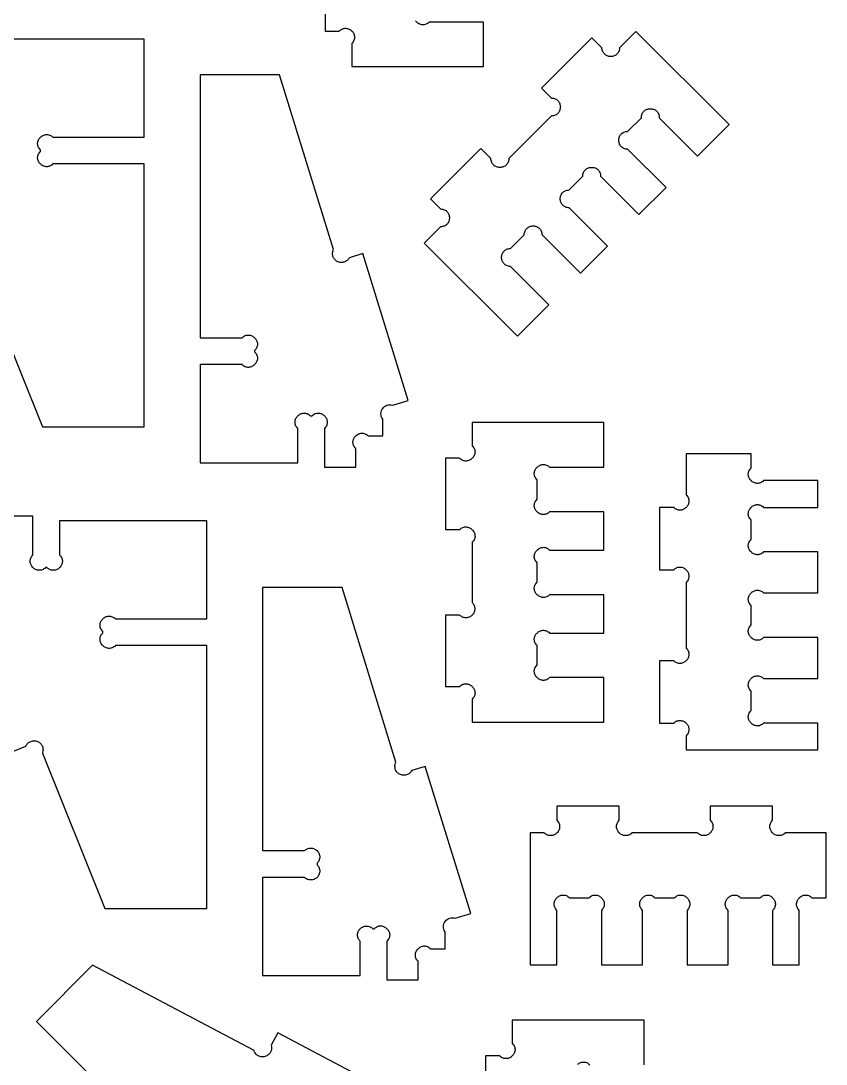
# Model space of a CAD drawing. Extents: x 105 to 1294, y 104 to 1295.
# Drawn here: x 1185.5 to 1275.8, y 845.3 to 962.3 of the extents above; entities that cross this region are included whole.
import ezdxf

# ---------------------------------------------------------------- set-up
doc = ezdxf.new("R2010")
doc.units = 0
doc.layers.add('LAYER_1', color=62, linetype='CONTINUOUS')

msp = doc.modelspace()

# ---------------------------------------------------------------- linework, layer by layer
at = {"layer": 'LAYER_1'}
for points in [[(1219.63, 969.14), (1219.63, 961.13), (1221.21, 961.13), (1221.3, 961.21), (1221.39, 961.28), (1221.49, 961.34), (1221.58, 961.38), (1221.68, 961.41), (1221.77, 961.43), (1221.87, 961.44), (1221.96, 961.44), (1222.06, 961.43), (1222.15, 961.41), (1222.23, 961.38), (1222.32, 961.35), (1222.4, 961.3), (1222.48, 961.25), (1222.56, 961.19), (1222.62, 961.13), (1222.69, 961.06), (1222.74, 960.99), (1222.8, 960.91), (1222.84, 960.83), (1222.88, 960.74), (1222.9, 960.65), (1222.92, 960.56), (1222.93, 960.47), (1222.93, 960.37), (1222.92, 960.28), (1222.9, 960.18), (1222.87, 960.09), (1222.83, 959.99), (1222.77, 959.9), (1222.71, 959.81), (1222.62, 959.72), (1222.62, 957.14), (1237.4, 957.14), (1237.4, 962.13), (1231.31, 962.13), (1231.22, 962.05), (1231.13, 961.98), (1231.04, 961.92), (1230.94, 961.88), (1230.85, 961.85), (1230.75, 961.83), (1230.66, 961.82), (1230.56, 961.82), (1230.47, 961.83), (1230.38, 961.85), (1230.29, 961.88), (1230.2, 961.91), (1230.12, 961.96), (1230.04, 962.01), (1229.97, 962.07), (1229.9, 962.13), (1229.84, 962.2), (1229.78, 962.27)], [(1180.92, 934.16), (1187.92, 916.73), (1199.35, 916.73), (1199.35, 946.22), (1189.11, 946.22), (1189.02, 946.14), (1188.93, 946.07), (1188.84, 946.01), (1188.74, 945.97), (1188.65, 945.94), (1188.55, 945.92), (1188.45, 945.91), (1188.36, 945.91), (1188.27, 945.92), (1188.18, 945.94), (1188.09, 945.97), (1188, 946), (1187.92, 946.05), (1187.84, 946.1), (1187.77, 946.15), (1187.7, 946.22), (1187.63, 946.29), (1187.58, 946.36), (1187.53, 946.44), (1187.48, 946.52), (1187.45, 946.61), (1187.42, 946.7), (1187.4, 946.79), (1187.39, 946.88), (1187.39, 946.97), (1187.4, 947.07), (1187.42, 947.16), (1187.45, 947.26), (1187.49, 947.35), (1187.55, 947.45), (1187.62, 947.54), (1187.7, 947.63), (1187.7, 947.8), (1187.62, 947.89), (1187.55, 947.98), (1187.49, 948.08), (1187.45, 948.17), (1187.42, 948.27), (1187.4, 948.36), (1187.39, 948.46), (1187.39, 948.55), (1187.4, 948.64), (1187.42, 948.73), (1187.45, 948.82), (1187.48, 948.91), (1187.53, 948.99), (1187.58, 949.07), (1187.63, 949.14), (1187.7, 949.21), (1187.77, 949.28), (1187.84, 949.33), (1187.92, 949.38), (1188, 949.43), (1188.09, 949.46), (1188.18, 949.49), (1188.27, 949.51), (1188.36, 949.52), (1188.45, 949.52), (1188.55, 949.51), (1188.65, 949.49), (1188.74, 949.46), (1188.84, 949.42), (1188.93, 949.36), (1189.02, 949.29), (1189.11, 949.21), (1199.35, 949.21), (1199.35, 960.21), (1182.86, 960.21)], [(1184.6, 880.36), (1186.07, 880.95), (1186.12, 881.04), (1186.17, 881.12), (1186.23, 881.2), (1186.3, 881.27), (1186.37, 881.34), (1186.45, 881.39), (1186.54, 881.44), (1186.63, 881.48), (1186.72, 881.51), (1186.81, 881.54), (1186.91, 881.55), (1187, 881.55), (1187.1, 881.55), (1187.2, 881.53), (1187.29, 881.51), (1187.39, 881.47), (1187.48, 881.43), (1187.57, 881.38), (1187.65, 881.32), (1187.72, 881.25), (1187.78, 881.18), (1187.84, 881.1), (1187.89, 881.01), (1187.93, 880.93), (1187.96, 880.84), (1187.98, 880.74), (1187.99, 880.65), (1188, 880.55), (1187.99, 880.45), (1187.98, 880.35), (1187.95, 880.26), (1187.92, 880.16), (1194.92, 862.73), (1206.35, 862.73), (1206.35, 892.22), (1196.12, 892.22), (1196.03, 892.13), (1195.93, 892.07), (1195.84, 892.01), (1195.74, 891.97), (1195.65, 891.94), (1195.55, 891.92), (1195.46, 891.91), (1195.36, 891.91), (1195.27, 891.92), (1195.18, 891.94), (1195.09, 891.96), (1195, 892), (1194.92, 892.04), (1194.84, 892.09), (1194.77, 892.15), (1194.7, 892.22), (1194.63, 892.28), (1194.58, 892.36), (1194.53, 892.44), (1194.48, 892.52), (1194.44, 892.61), (1194.42, 892.69), (1194.4, 892.79), (1194.39, 892.88), (1194.39, 892.97), (1194.4, 893.07), (1194.42, 893.16), (1194.45, 893.26), (1194.49, 893.35), (1194.55, 893.45), (1194.61, 893.54), (1194.7, 893.63), (1194.7, 893.8), (1194.61, 893.89), (1194.55, 893.98), (1194.49, 894.08), (1194.45, 894.17), (1194.42, 894.27), (1194.4, 894.36), (1194.39, 894.46), (1194.39, 894.55), (1194.4, 894.65), (1194.42, 894.74), (1194.44, 894.83), (1194.48, 894.91), (1194.53, 894.99), (1194.58, 895.07), (1194.63, 895.15), (1194.7, 895.22), (1194.77, 895.28), (1194.84, 895.34), (1194.92, 895.39), (1195, 895.43), (1195.09, 895.47), (1195.18, 895.5), (1195.27, 895.51), (1195.36, 895.52), (1195.46, 895.53), (1195.55, 895.52), (1195.65, 895.5), (1195.74, 895.46), (1195.84, 895.42), (1195.93, 895.37), (1196.03, 895.3), (1196.12, 895.22), (1206.35, 895.22), (1206.35, 906.22), (1189.86, 906.22), (1189.86, 902.38), (1189.94, 902.29), (1190.01, 902.2), (1190.06, 902.1), (1190.11, 902.01), (1190.14, 901.91), (1190.16, 901.82), (1190.17, 901.72), (1190.17, 901.63), (1190.16, 901.54), (1190.14, 901.44), (1190.11, 901.36), (1190.08, 901.27), (1190.03, 901.19), (1189.98, 901.11), (1189.92, 901.03), (1189.86, 900.97), (1189.79, 900.9), (1189.72, 900.84), (1189.64, 900.79), (1189.56, 900.75), (1189.47, 900.71), (1189.38, 900.69), (1189.29, 900.67), (1189.2, 900.66), (1189.1, 900.66), (1189.01, 900.67), (1188.91, 900.69), (1188.81, 900.72), (1188.72, 900.76), (1188.63, 900.82), (1188.53, 900.88), (1188.44, 900.97), (1188.27, 900.97), (1188.18, 900.88), (1188.09, 900.82), (1188, 900.76), (1187.9, 900.72), (1187.81, 900.69), (1187.71, 900.67), (1187.62, 900.66), (1187.52, 900.66), (1187.43, 900.67), (1187.34, 900.69), (1187.25, 900.71), (1187.17, 900.75), (1187.08, 900.79), (1187, 900.84), (1186.93, 900.9), (1186.86, 900.97), (1186.8, 901.03), (1186.74, 901.11), (1186.69, 901.19), (1186.65, 901.27), (1186.61, 901.36), (1186.58, 901.44), (1186.56, 901.54), (1186.55, 901.63), (1186.55, 901.72), (1186.56, 901.82), (1186.58, 901.91), (1186.61, 902.01), (1186.66, 902.1), (1186.71, 902.2), (1186.78, 902.29), (1186.86, 902.38), (1186.86, 906.72), (1183.36, 906.72)], [(1229.57, 840.74), (1214.31, 848.8), (1213.57, 847.4), (1213.6, 847.3), (1213.61, 847.2), (1213.62, 847.1), (1213.61, 847), (1213.6, 846.91), (1213.57, 846.81), (1213.54, 846.72), (1213.5, 846.64), (1213.45, 846.55), (1213.39, 846.48), (1213.33, 846.4), (1213.26, 846.34), (1213.18, 846.28), (1213.09, 846.23), (1213, 846.18), (1212.91, 846.15), (1212.81, 846.12), (1212.71, 846.11), (1212.61, 846.1), (1212.51, 846.11), (1212.42, 846.12), (1212.32, 846.15), (1212.23, 846.18), (1212.14, 846.22), (1212.06, 846.27), (1211.98, 846.32), (1211.91, 846.39), (1211.85, 846.46), (1211.79, 846.54), (1211.73, 846.62), (1211.69, 846.71), (1211.66, 846.81), (1193.54, 856.37), (1187.25, 850.08), (1208.1, 829.23)], [(1255.4, 845.22), (1255.4, 850.22), (1240.62, 850.22), (1240.62, 847.63), (1240.7, 847.54), (1240.77, 847.45), (1240.83, 847.35), (1240.87, 847.26), (1240.9, 847.16), (1240.92, 847.07), (1240.93, 846.97), (1240.93, 846.88), (1240.92, 846.79), (1240.9, 846.69), (1240.87, 846.61), (1240.84, 846.52), (1240.79, 846.44), (1240.74, 846.36), (1240.69, 846.28), (1240.62, 846.22), (1240.55, 846.15), (1240.48, 846.09), (1240.4, 846.04), (1240.32, 846), (1240.23, 845.96), (1240.15, 845.94), (1240.05, 845.92), (1239.96, 845.91), (1239.87, 845.91), (1239.77, 845.91), (1239.68, 845.94), (1239.58, 845.97), (1239.49, 846.01), (1239.39, 846.07), (1239.3, 846.13), (1239.21, 846.22), (1237.63, 846.22), (1237.63, 838.22)], [(1247.97, 845.28), (1248.04, 845.34), (1248.12, 845.39), (1248.2, 845.43), (1248.29, 845.47), (1248.38, 845.5), (1248.47, 845.52), (1248.56, 845.53), (1248.65, 845.53), (1248.75, 845.52), (1248.85, 845.5), (1248.94, 845.47), (1249.04, 845.42), (1249.13, 845.37), (1249.22, 845.3), (1249.31, 845.22)]]:
    msp.add_lwpolyline(points, dxfattribs=at)
for points in [[(1240.43, 934.74), (1240.31, 934.74), (1240.19, 934.76), (1240.09, 934.79), (1239.99, 934.82), (1239.9, 934.87), (1239.82, 934.92), (1239.74, 934.98), (1239.68, 935.05), (1239.62, 935.12), (1239.57, 935.2), (1239.52, 935.29), (1239.49, 935.37), (1239.46, 935.46), (1239.44, 935.55), (1239.43, 935.65), (1239.42, 935.74), (1239.43, 935.83), (1239.44, 935.93), (1239.46, 936.02), (1239.49, 936.11), (1239.52, 936.19), (1239.57, 936.28), (1239.62, 936.36), (1239.68, 936.43), (1239.74, 936.5), (1239.82, 936.56), (1239.9, 936.61), (1239.99, 936.66), (1240.09, 936.69), (1240.19, 936.72), (1240.31, 936.74), (1240.43, 936.74), (1241.96, 938.28), (1241.97, 938.4), (1241.99, 938.51), (1242.01, 938.62), (1242.05, 938.71), (1242.09, 938.8), (1242.15, 938.89), (1242.21, 938.96), (1242.28, 939.03), (1242.35, 939.08), (1242.43, 939.14), (1242.51, 939.18), (1242.59, 939.21), (1242.68, 939.24), (1242.78, 939.26), (1242.87, 939.27), (1242.96, 939.28), (1243.06, 939.27), (1243.15, 939.26), (1243.24, 939.24), (1243.33, 939.21), (1243.41, 939.18), (1243.5, 939.14), (1243.58, 939.08), (1243.65, 939.03), (1243.72, 938.96), (1243.78, 938.89), (1243.83, 938.8), (1243.87, 938.71), (1243.91, 938.62), (1243.94, 938.51), (1243.95, 938.4), (1243.96, 938.28), (1248.26, 933.97), (1251.3, 937.01), (1247, 941.31), (1246.88, 941.32), (1246.76, 941.34), (1246.66, 941.36), (1246.56, 941.4), (1246.47, 941.44), (1246.39, 941.5), (1246.31, 941.56), (1246.25, 941.63), (1246.19, 941.7), (1246.14, 941.78), (1246.1, 941.86), (1246.06, 941.95), (1246.03, 942.03), (1246.01, 942.13), (1246, 942.22), (1246, 942.31), (1246, 942.41), (1246.01, 942.5), (1246.03, 942.59), (1246.06, 942.68), (1246.1, 942.76), (1246.14, 942.85), (1246.19, 942.93), (1246.25, 943), (1246.31, 943.07), (1246.39, 943.13), (1246.47, 943.18), (1246.56, 943.22), (1246.66, 943.26), (1246.76, 943.29), (1246.88, 943.3), (1247, 943.31), (1248.53, 944.85), (1248.54, 944.97), (1248.55, 945.08), (1248.58, 945.18), (1248.62, 945.28), (1248.66, 945.37), (1248.72, 945.45), (1248.78, 945.53), (1248.84, 945.59), (1248.92, 945.65), (1248.99, 945.7), (1249.08, 945.75), (1249.16, 945.78), (1249.25, 945.81), (1249.34, 945.83), (1249.44, 945.84), (1249.53, 945.84), (1249.62, 945.84), (1249.72, 945.83), (1249.81, 945.81), (1249.9, 945.78), (1249.98, 945.75), (1250.06, 945.7), (1250.14, 945.65), (1250.22, 945.59), (1250.28, 945.53), (1250.34, 945.45), (1250.4, 945.37), (1250.44, 945.28), (1250.48, 945.18), (1250.51, 945.08), (1250.52, 944.97), (1250.53, 944.85), (1254.83, 940.54), (1257.87, 943.58), (1253.56, 947.88), (1253.44, 947.89), (1253.33, 947.9), (1253.23, 947.93), (1253.13, 947.97), (1253.04, 948.01), (1252.96, 948.07), (1252.88, 948.13), (1252.82, 948.19), (1252.76, 948.27), (1252.71, 948.34), (1252.66, 948.43), (1252.63, 948.51), (1252.6, 948.6), (1252.58, 948.69), (1252.57, 948.79), (1252.57, 948.88), (1252.57, 948.97), (1252.58, 949.07), (1252.6, 949.16), (1252.63, 949.25), (1252.66, 949.33), (1252.71, 949.42), (1252.76, 949.49), (1252.82, 949.57), (1252.88, 949.63), (1252.96, 949.69), (1253.04, 949.75), (1253.13, 949.79), (1253.23, 949.83), (1253.33, 949.86), (1253.44, 949.87), (1253.56, 949.88), (1255.1, 951.41), (1255.1, 951.53), (1255.12, 951.65), (1255.15, 951.75), (1255.19, 951.85), (1255.23, 951.94), (1255.28, 952.03), (1255.34, 952.1), (1255.41, 952.17), (1255.49, 952.23), (1255.56, 952.28), (1255.65, 952.32), (1255.73, 952.35), (1255.82, 952.38), (1255.91, 952.4), (1256.01, 952.41), (1256.1, 952.42), (1256.2, 952.41), (1256.29, 952.4), (1256.38, 952.38), (1256.47, 952.35), (1256.56, 952.32), (1256.64, 952.28), (1256.72, 952.23), (1256.79, 952.17), (1256.86, 952.1), (1256.92, 952.03), (1256.97, 951.94), (1257.02, 951.85), (1257.05, 951.75), (1257.08, 951.65), (1257.1, 951.53), (1257.1, 951.41), (1261.41, 947.11), (1264.94, 950.65), (1254.49, 961.09), (1252.66, 959.26), (1252.66, 959.16), (1252.64, 959.06), (1252.62, 958.97), (1252.59, 958.87), (1252.54, 958.79), (1252.49, 958.71), (1252.44, 958.63), (1252.37, 958.56), (1252.3, 958.49), (1252.22, 958.44), (1252.14, 958.39), (1252.05, 958.34), (1251.96, 958.31), (1251.87, 958.29), (1251.77, 958.27), (1251.66, 958.27), (1251.56, 958.27), (1251.46, 958.29), (1251.37, 958.31), (1251.28, 958.34), (1251.19, 958.39), (1251.11, 958.44), (1251.03, 958.49), (1250.96, 958.56), (1250.89, 958.63), (1250.84, 958.71), (1250.79, 958.79), (1250.74, 958.87), (1250.71, 958.97), (1250.69, 959.06), (1250.67, 959.16), (1250.67, 959.26), (1249.55, 960.38), (1243.89, 954.73), (1245.01, 953.61), (1245.13, 953.61), (1245.24, 953.59), (1245.35, 953.56), (1245.44, 953.53), (1245.53, 953.48), (1245.62, 953.43), (1245.69, 953.37), (1245.76, 953.3), (1245.82, 953.23), (1245.87, 953.15), (1245.91, 953.07), (1245.94, 952.98), (1245.97, 952.89), (1245.99, 952.8), (1246, 952.7), (1246.01, 952.61), (1246, 952.52), (1245.99, 952.42), (1245.97, 952.33), (1245.94, 952.24), (1245.91, 952.16), (1245.87, 952.07), (1245.82, 951.99), (1245.76, 951.92), (1245.69, 951.85), (1245.62, 951.79), (1245.53, 951.74), (1245.44, 951.69), (1245.35, 951.66), (1245.24, 951.63), (1245.13, 951.61), (1245.01, 951.61), (1240.23, 946.83), (1240.23, 946.71), (1240.21, 946.6), (1240.18, 946.49), (1240.15, 946.4), (1240.1, 946.31), (1240.05, 946.23), (1239.99, 946.15), (1239.92, 946.09), (1239.85, 946.03), (1239.77, 945.98), (1239.69, 945.93), (1239.6, 945.9), (1239.51, 945.87), (1239.42, 945.85), (1239.32, 945.84), (1239.23, 945.84), (1239.14, 945.84), (1239.04, 945.85), (1238.95, 945.87), (1238.86, 945.9), (1238.78, 945.93), (1238.69, 945.98), (1238.62, 946.03), (1238.54, 946.09), (1238.47, 946.15), (1238.41, 946.23), (1238.36, 946.31), (1238.31, 946.4), (1238.28, 946.49), (1238.25, 946.6), (1238.23, 946.71), (1238.23, 946.83), (1237.11, 947.95), (1231.46, 942.3), (1232.58, 941.18), (1232.7, 941.17), (1232.81, 941.15), (1232.92, 941.13), (1233.01, 941.09), (1233.1, 941.04), (1233.19, 940.99), (1233.26, 940.93), (1233.33, 940.86), (1233.39, 940.79), (1233.44, 940.71), (1233.48, 940.63), (1233.51, 940.54), (1233.54, 940.45), (1233.56, 940.36), (1233.57, 940.27), (1233.58, 940.18), (1233.57, 940.08), (1233.56, 939.99), (1233.54, 939.9), (1233.51, 939.81), (1233.48, 939.72), (1233.44, 939.64), (1233.39, 939.56), (1233.33, 939.49), (1233.26, 939.42), (1233.19, 939.36), (1233.1, 939.31), (1233.01, 939.26), (1232.92, 939.23), (1232.81, 939.2), (1232.7, 939.18), (1232.58, 939.18), (1230.75, 937.35), (1241.19, 926.9), (1244.73, 930.43)], [(1216.57, 916.57), (1216.49, 916.66), (1216.42, 916.75), (1216.36, 916.84), (1216.32, 916.94), (1216.29, 917.03), (1216.27, 917.13), (1216.26, 917.22), (1216.26, 917.32), (1216.27, 917.41), (1216.29, 917.5), (1216.32, 917.59), (1216.35, 917.68), (1216.4, 917.76), (1216.45, 917.84), (1216.5, 917.91), (1216.57, 917.98), (1216.64, 918.04), (1216.71, 918.1), (1216.79, 918.15), (1216.87, 918.2), (1216.96, 918.23), (1217.05, 918.26), (1217.14, 918.28), (1217.23, 918.29), (1217.32, 918.29), (1217.42, 918.28), (1217.52, 918.26), (1217.61, 918.23), (1217.71, 918.19), (1217.8, 918.13), (1217.89, 918.06), (1217.98, 917.98), (1218.15, 917.98), (1218.24, 918.06), (1218.33, 918.13), (1218.43, 918.19), (1218.52, 918.23), (1218.62, 918.26), (1218.71, 918.28), (1218.81, 918.29), (1218.9, 918.29), (1218.99, 918.28), (1219.09, 918.26), (1219.17, 918.23), (1219.26, 918.2), (1219.34, 918.15), (1219.42, 918.1), (1219.49, 918.04), (1219.56, 917.98), (1219.63, 917.91), (1219.68, 917.84), (1219.74, 917.76), (1219.78, 917.68), (1219.81, 917.59), (1219.84, 917.5), (1219.86, 917.41), (1219.87, 917.32), (1219.87, 917.22), (1219.86, 917.13), (1219.84, 917.03), (1219.81, 916.94), (1219.77, 916.84), (1219.71, 916.75), (1219.64, 916.66), (1219.56, 916.57), (1219.56, 912.23), (1223.06, 912.23), (1223.06, 914.32), (1222.98, 914.41), (1222.91, 914.5), (1222.86, 914.59), (1222.81, 914.69), (1222.78, 914.78), (1222.76, 914.88), (1222.75, 914.97), (1222.75, 915.07), (1222.76, 915.16), (1222.78, 915.25), (1222.81, 915.34), (1222.85, 915.43), (1222.89, 915.51), (1222.94, 915.59), (1223, 915.66), (1223.06, 915.73), (1223.13, 915.79), (1223.21, 915.85), (1223.28, 915.9), (1223.37, 915.95), (1223.45, 915.98), (1223.54, 916.01), (1223.63, 916.03), (1223.72, 916.04), (1223.82, 916.04), (1223.91, 916.03), (1224.01, 916.01), (1224.11, 915.98), (1224.2, 915.94), (1224.29, 915.88), (1224.39, 915.81), (1224.48, 915.73), (1226.09, 915.73), (1226.09, 917.61), (1226, 917.77), (1225.93, 917.92), (1225.9, 918.08), (1225.89, 918.24), (1225.91, 918.39), (1225.95, 918.54), (1226.01, 918.68), (1226.09, 918.81), (1226.19, 918.92), (1226.3, 919.02), (1226.43, 919.1), (1226.57, 919.17), (1226.72, 919.2), (1226.88, 919.22), (1227.05, 919.2), (1227.22, 919.16), (1228.95, 919.69), (1223.86, 936.17), (1222.35, 935.71), (1222.3, 935.62), (1222.24, 935.54), (1222.17, 935.47), (1222.1, 935.4), (1222.02, 935.35), (1221.93, 935.3), (1221.85, 935.26), (1221.76, 935.22), (1221.66, 935.2), (1221.57, 935.18), (1221.47, 935.18), (1221.37, 935.18), (1221.28, 935.19), (1221.18, 935.22), (1221.09, 935.25), (1220.99, 935.29), (1220.9, 935.34), (1220.82, 935.4), (1220.75, 935.47), (1220.69, 935.54), (1220.63, 935.62), (1220.58, 935.7), (1220.54, 935.79), (1220.51, 935.88), (1220.48, 935.98), (1220.47, 936.07), (1220.46, 936.17), (1220.46, 936.26), (1220.48, 936.36), (1220.5, 936.46), (1220.53, 936.55), (1220.58, 936.65), (1214.53, 956.22), (1205.62, 956.22), (1205.62, 926.73), (1210.31, 926.73), (1210.4, 926.81), (1210.49, 926.88), (1210.58, 926.94), (1210.68, 926.98), (1210.77, 927.01), (1210.87, 927.03), (1210.97, 927.04), (1211.06, 927.04), (1211.15, 927.03), (1211.24, 927.01), (1211.33, 926.98), (1211.42, 926.95), (1211.5, 926.9), (1211.58, 926.85), (1211.66, 926.8), (1211.72, 926.73), (1211.79, 926.66), (1211.85, 926.59), (1211.9, 926.51), (1211.94, 926.43), (1211.98, 926.34), (1212.01, 926.25), (1212.03, 926.16), (1212.04, 926.07), (1212.04, 925.98), (1212.03, 925.88), (1212.01, 925.78), (1211.98, 925.69), (1211.93, 925.59), (1211.88, 925.5), (1211.81, 925.41), (1211.73, 925.32), (1211.73, 925.15), (1211.81, 925.06), (1211.88, 924.97), (1211.93, 924.87), (1211.98, 924.78), (1212.01, 924.68), (1212.03, 924.58), (1212.04, 924.49), (1212.04, 924.39), (1212.03, 924.3), (1212.01, 924.21), (1211.98, 924.12), (1211.94, 924.03), (1211.9, 923.95), (1211.85, 923.87), (1211.79, 923.8), (1211.72, 923.73), (1211.66, 923.67), (1211.58, 923.61), (1211.5, 923.56), (1211.42, 923.51), (1211.33, 923.48), (1211.24, 923.45), (1211.15, 923.43), (1211.06, 923.42), (1210.97, 923.42), (1210.87, 923.43), (1210.77, 923.45), (1210.68, 923.48), (1210.58, 923.52), (1210.49, 923.58), (1210.4, 923.65), (1210.31, 923.73), (1205.62, 923.73), (1205.62, 912.73), (1216.57, 912.73)], [(1250.9, 907.22), (1244.81, 907.22), (1244.72, 907.13), (1244.63, 907.07), (1244.54, 907.01), (1244.44, 906.97), (1244.35, 906.94), (1244.25, 906.92), (1244.16, 906.91), (1244.06, 906.91), (1243.97, 906.92), (1243.88, 906.94), (1243.79, 906.96), (1243.7, 907), (1243.62, 907.04), (1243.54, 907.09), (1243.47, 907.15), (1243.4, 907.22), (1243.34, 907.28), (1243.28, 907.36), (1243.23, 907.44), (1243.18, 907.52), (1243.15, 907.6), (1243.12, 907.69), (1243.1, 907.78), (1243.09, 907.88), (1243.09, 907.97), (1243.1, 908.07), (1243.12, 908.16), (1243.15, 908.26), (1243.2, 908.35), (1243.25, 908.45), (1243.32, 908.54), (1243.4, 908.63), (1243.4, 910.8), (1243.32, 910.89), (1243.25, 910.98), (1243.2, 911.08), (1243.15, 911.17), (1243.12, 911.27), (1243.1, 911.36), (1243.09, 911.46), (1243.09, 911.55), (1243.1, 911.65), (1243.12, 911.74), (1243.15, 911.83), (1243.18, 911.91), (1243.23, 911.99), (1243.28, 912.07), (1243.34, 912.15), (1243.4, 912.22), (1243.47, 912.28), (1243.54, 912.34), (1243.62, 912.39), (1243.7, 912.43), (1243.79, 912.47), (1243.88, 912.5), (1243.97, 912.51), (1244.06, 912.53), (1244.16, 912.53), (1244.25, 912.52), (1244.35, 912.5), (1244.44, 912.46), (1244.54, 912.42), (1244.63, 912.37), (1244.72, 912.3), (1244.81, 912.22), (1250.9, 912.22), (1250.9, 917.22), (1236.13, 917.22), (1236.13, 914.63), (1236.21, 914.54), (1236.28, 914.45), (1236.33, 914.35), (1236.37, 914.26), (1236.41, 914.16), (1236.43, 914.07), (1236.44, 913.97), (1236.43, 913.88), (1236.42, 913.79), (1236.41, 913.69), (1236.38, 913.61), (1236.34, 913.52), (1236.3, 913.44), (1236.25, 913.36), (1236.19, 913.28), (1236.13, 913.22), (1236.06, 913.15), (1235.98, 913.09), (1235.9, 913.04), (1235.82, 913), (1235.74, 912.96), (1235.65, 912.94), (1235.56, 912.92), (1235.46, 912.91), (1235.37, 912.91), (1235.27, 912.92), (1235.18, 912.94), (1235.08, 912.97), (1234.99, 913.01), (1234.89, 913.07), (1234.8, 913.13), (1234.71, 913.22), (1233.13, 913.22), (1233.13, 905.22), (1234.71, 905.22), (1234.8, 905.3), (1234.89, 905.37), (1234.99, 905.42), (1235.08, 905.46), (1235.18, 905.5), (1235.27, 905.52), (1235.37, 905.53), (1235.46, 905.52), (1235.56, 905.51), (1235.65, 905.49), (1235.74, 905.47), (1235.82, 905.43), (1235.9, 905.39), (1235.98, 905.34), (1236.06, 905.28), (1236.13, 905.21), (1236.19, 905.15), (1236.25, 905.07), (1236.3, 904.99), (1236.34, 904.91), (1236.38, 904.83), (1236.41, 904.74), (1236.42, 904.65), (1236.43, 904.55), (1236.44, 904.46), (1236.43, 904.36), (1236.41, 904.27), (1236.37, 904.17), (1236.33, 904.08), (1236.28, 903.98), (1236.21, 903.89), (1236.13, 903.8), (1236.13, 897.05), (1236.19, 896.97), (1236.25, 896.89), (1236.3, 896.81), (1236.34, 896.72), (1236.38, 896.63), (1236.4, 896.53), (1236.41, 896.44), (1236.42, 896.34), (1236.41, 896.24), (1236.4, 896.15), (1236.38, 896.06), (1236.34, 895.96), (1236.3, 895.88), (1236.25, 895.79), (1236.19, 895.71), (1236.13, 895.63), (1236.05, 895.56), (1235.97, 895.51), (1235.88, 895.46), (1235.8, 895.41), (1235.7, 895.38), (1235.61, 895.36), (1235.52, 895.35), (1235.42, 895.34), (1235.32, 895.35), (1235.23, 895.36), (1235.13, 895.38), (1235.04, 895.41), (1234.95, 895.46), (1234.87, 895.51), (1234.79, 895.56), (1234.71, 895.63), (1233.13, 895.63), (1233.13, 887.63), (1234.71, 887.63), (1234.8, 887.71), (1234.89, 887.78), (1234.99, 887.84), (1235.08, 887.88), (1235.18, 887.91), (1235.27, 887.93), (1235.37, 887.94), (1235.46, 887.94), (1235.56, 887.93), (1235.65, 887.91), (1235.74, 887.88), (1235.82, 887.85), (1235.9, 887.8), (1235.98, 887.75), (1236.06, 887.7), (1236.13, 887.63), (1236.19, 887.56), (1236.25, 887.49), (1236.3, 887.41), (1236.34, 887.33), (1236.38, 887.24), (1236.41, 887.15), (1236.42, 887.06), (1236.43, 886.97), (1236.44, 886.88), (1236.43, 886.78), (1236.41, 886.68), (1236.37, 886.59), (1236.33, 886.49), (1236.28, 886.4), (1236.21, 886.31), (1236.13, 886.22), (1236.13, 883.63), (1250.9, 883.63), (1250.9, 888.63), (1244.81, 888.63), (1244.72, 888.55), (1244.63, 888.48), (1244.54, 888.43), (1244.44, 888.38), (1244.35, 888.35), (1244.25, 888.33), (1244.16, 888.32), (1244.06, 888.32), (1243.97, 888.33), (1243.88, 888.35), (1243.79, 888.38), (1243.7, 888.42), (1243.62, 888.46), (1243.54, 888.51), (1243.47, 888.57), (1243.4, 888.63), (1243.34, 888.7), (1243.28, 888.77), (1243.23, 888.85), (1243.18, 888.93), (1243.15, 889.02), (1243.12, 889.11), (1243.1, 889.2), (1243.09, 889.29), (1243.09, 889.39), (1243.1, 889.48), (1243.12, 889.58), (1243.15, 889.68), (1243.2, 889.77), (1243.25, 889.86), (1243.32, 889.96), (1243.4, 890.05), (1243.4, 892.22), (1243.32, 892.31), (1243.25, 892.4), (1243.2, 892.5), (1243.15, 892.59), (1243.12, 892.69), (1243.1, 892.78), (1243.09, 892.88), (1243.09, 892.97), (1243.1, 893.06), (1243.12, 893.16), (1243.15, 893.24), (1243.18, 893.33), (1243.23, 893.41), (1243.28, 893.49), (1243.34, 893.56), (1243.4, 893.63), (1243.47, 893.7), (1243.54, 893.75), (1243.62, 893.81), (1243.7, 893.85), (1243.79, 893.89), (1243.88, 893.91), (1243.97, 893.93), (1244.06, 893.94), (1244.16, 893.94), (1244.25, 893.93), (1244.35, 893.91), (1244.44, 893.88), (1244.54, 893.84), (1244.63, 893.78), (1244.72, 893.71), (1244.81, 893.63), (1250.9, 893.63), (1250.9, 897.92), (1244.81, 897.92), (1244.72, 897.84), (1244.63, 897.77), (1244.54, 897.72), (1244.44, 897.67), (1244.35, 897.64), (1244.25, 897.62), (1244.16, 897.61), (1244.06, 897.61), (1243.97, 897.62), (1243.88, 897.64), (1243.79, 897.67), (1243.7, 897.71), (1243.62, 897.75), (1243.54, 897.8), (1243.47, 897.86), (1243.4, 897.92), (1243.34, 897.99), (1243.28, 898.07), (1243.23, 898.14), (1243.18, 898.23), (1243.15, 898.31), (1243.12, 898.4), (1243.1, 898.49), (1243.09, 898.59), (1243.09, 898.68), (1243.1, 898.78), (1243.12, 898.87), (1243.15, 898.97), (1243.2, 899.06), (1243.25, 899.16), (1243.32, 899.25), (1243.4, 899.34), (1243.4, 901.51), (1243.32, 901.6), (1243.25, 901.69), (1243.2, 901.79), (1243.15, 901.88), (1243.12, 901.98), (1243.1, 902.07), (1243.09, 902.17), (1243.09, 902.26), (1243.1, 902.36), (1243.12, 902.45), (1243.15, 902.54), (1243.18, 902.62), (1243.23, 902.7), (1243.28, 902.78), (1243.34, 902.86), (1243.4, 902.93), (1243.47, 902.99), (1243.54, 903.05), (1243.62, 903.1), (1243.7, 903.14), (1243.79, 903.18), (1243.88, 903.21), (1243.97, 903.22), (1244.06, 903.23), (1244.16, 903.24), (1244.25, 903.23), (1244.35, 903.21), (1244.44, 903.17), (1244.54, 903.13), (1244.63, 903.08), (1244.72, 903.01), (1244.81, 902.93), (1250.9, 902.93)], [(1274.9, 883.52), (1268.81, 883.52), (1268.72, 883.44), (1268.63, 883.37), (1268.54, 883.32), (1268.44, 883.28), (1268.35, 883.24), (1268.25, 883.22), (1268.16, 883.21), (1268.06, 883.22), (1267.97, 883.23), (1267.88, 883.25), (1267.79, 883.27), (1267.7, 883.31), (1267.62, 883.35), (1267.54, 883.4), (1267.47, 883.46), (1267.4, 883.52), (1267.34, 883.59), (1267.28, 883.67), (1267.23, 883.75), (1267.18, 883.83), (1267.15, 883.91), (1267.12, 884), (1267.1, 884.09), (1267.09, 884.19), (1267.09, 884.28), (1267.1, 884.38), (1267.12, 884.47), (1267.15, 884.57), (1267.19, 884.66), (1267.25, 884.76), (1267.32, 884.85), (1267.4, 884.94), (1267.4, 887.11), (1267.32, 887.2), (1267.25, 887.29), (1267.19, 887.39), (1267.15, 887.48), (1267.12, 887.58), (1267.1, 887.67), (1267.09, 887.77), (1267.09, 887.86), (1267.1, 887.95), (1267.12, 888.05), (1267.15, 888.13), (1267.18, 888.22), (1267.23, 888.3), (1267.28, 888.38), (1267.34, 888.46), (1267.4, 888.52), (1267.47, 888.59), (1267.54, 888.65), (1267.62, 888.7), (1267.7, 888.74), (1267.79, 888.78), (1267.88, 888.8), (1267.97, 888.82), (1268.06, 888.83), (1268.16, 888.83), (1268.25, 888.83), (1268.35, 888.8), (1268.44, 888.77), (1268.54, 888.73), (1268.63, 888.67), (1268.72, 888.61), (1268.81, 888.52), (1274.9, 888.52), (1274.9, 893.12), (1268.81, 893.12), (1268.72, 893.04), (1268.63, 892.97), (1268.54, 892.91), (1268.44, 892.87), (1268.35, 892.84), (1268.25, 892.82), (1268.16, 892.81), (1268.06, 892.81), (1267.97, 892.82), (1267.88, 892.84), (1267.79, 892.87), (1267.7, 892.9), (1267.62, 892.95), (1267.54, 893), (1267.47, 893.06), (1267.4, 893.12), (1267.34, 893.19), (1267.28, 893.26), (1267.23, 893.34), (1267.18, 893.42), (1267.15, 893.51), (1267.12, 893.6), (1267.1, 893.69), (1267.09, 893.78), (1267.09, 893.88), (1267.1, 893.97), (1267.12, 894.07), (1267.15, 894.16), (1267.19, 894.26), (1267.25, 894.35), (1267.32, 894.44), (1267.4, 894.53), (1267.4, 896.71), (1267.32, 896.8), (1267.25, 896.89), (1267.19, 896.98), (1267.15, 897.08), (1267.12, 897.17), (1267.1, 897.27), (1267.09, 897.36), (1267.09, 897.46), (1267.1, 897.55), (1267.12, 897.64), (1267.15, 897.73), (1267.18, 897.82), (1267.23, 897.9), (1267.28, 897.98), (1267.34, 898.05), (1267.4, 898.12), (1267.47, 898.18), (1267.54, 898.24), (1267.62, 898.29), (1267.7, 898.34), (1267.79, 898.37), (1267.88, 898.4), (1267.97, 898.42), (1268.06, 898.43), (1268.16, 898.43), (1268.25, 898.42), (1268.35, 898.4), (1268.44, 898.37), (1268.54, 898.33), (1268.63, 898.27), (1268.72, 898.2), (1268.81, 898.12), (1274.9, 898.12), (1274.9, 902.72), (1268.81, 902.72), (1268.72, 902.63), (1268.63, 902.57), (1268.54, 902.51), (1268.44, 902.47), (1268.35, 902.44), (1268.25, 902.42), (1268.16, 902.41), (1268.06, 902.41), (1267.97, 902.42), (1267.88, 902.44), (1267.79, 902.46), (1267.7, 902.5), (1267.62, 902.54), (1267.54, 902.59), (1267.47, 902.65), (1267.4, 902.72), (1267.34, 902.78), (1267.28, 902.86), (1267.23, 902.94), (1267.18, 903.02), (1267.15, 903.11), (1267.12, 903.19), (1267.1, 903.29), (1267.09, 903.38), (1267.09, 903.47), (1267.1, 903.57), (1267.12, 903.66), (1267.15, 903.76), (1267.19, 903.85), (1267.25, 903.95), (1267.32, 904.04), (1267.4, 904.13), (1267.4, 906.3), (1267.32, 906.39), (1267.25, 906.48), (1267.19, 906.58), (1267.15, 906.67), (1267.12, 906.77), (1267.1, 906.86), (1267.09, 906.96), (1267.09, 907.05), (1267.1, 907.15), (1267.12, 907.24), (1267.15, 907.33), (1267.18, 907.41), (1267.23, 907.49), (1267.28, 907.57), (1267.34, 907.65), (1267.4, 907.72), (1267.47, 907.78), (1267.54, 907.84), (1267.62, 907.89), (1267.7, 907.93), (1267.79, 907.97), (1267.88, 908), (1267.97, 908.01), (1268.06, 908.03), (1268.16, 908.03), (1268.25, 908.02), (1268.35, 908), (1268.44, 907.96), (1268.54, 907.92), (1268.63, 907.87), (1268.72, 907.8), (1268.81, 907.72), (1274.9, 907.72), (1274.9, 910.72), (1268.81, 910.72), (1268.72, 910.63), (1268.63, 910.57), (1268.54, 910.51), (1268.44, 910.47), (1268.35, 910.44), (1268.25, 910.42), (1268.16, 910.41), (1268.06, 910.41), (1267.97, 910.42), (1267.88, 910.44), (1267.79, 910.46), (1267.7, 910.5), (1267.62, 910.54), (1267.54, 910.59), (1267.47, 910.65), (1267.4, 910.72), (1267.34, 910.78), (1267.28, 910.86), (1267.23, 910.94), (1267.18, 911.02), (1267.15, 911.11), (1267.12, 911.19), (1267.1, 911.29), (1267.09, 911.38), (1267.09, 911.47), (1267.1, 911.57), (1267.12, 911.66), (1267.15, 911.76), (1267.19, 911.85), (1267.25, 911.95), (1267.32, 912.04), (1267.4, 912.13), (1267.4, 913.72), (1260.12, 913.72), (1260.12, 909.13), (1260.21, 909.04), (1260.27, 908.95), (1260.33, 908.85), (1260.37, 908.76), (1260.4, 908.66), (1260.42, 908.57), (1260.43, 908.47), (1260.43, 908.38), (1260.42, 908.28), (1260.4, 908.19), (1260.38, 908.1), (1260.34, 908.02), (1260.3, 907.94), (1260.25, 907.86), (1260.19, 907.78), (1260.12, 907.72), (1260.06, 907.65), (1259.98, 907.59), (1259.9, 907.54), (1259.82, 907.5), (1259.74, 907.46), (1259.65, 907.44), (1259.56, 907.42), (1259.46, 907.41), (1259.37, 907.41), (1259.27, 907.42), (1259.18, 907.44), (1259.08, 907.47), (1258.99, 907.51), (1258.89, 907.57), (1258.8, 907.63), (1258.71, 907.72), (1257.13, 907.72), (1257.13, 900.72), (1258.71, 900.72), (1258.8, 900.8), (1258.89, 900.87), (1258.99, 900.92), (1259.08, 900.96), (1259.18, 901), (1259.27, 901.02), (1259.37, 901.03), (1259.46, 901.03), (1259.56, 901.02), (1259.65, 901), (1259.74, 900.97), (1259.82, 900.93), (1259.9, 900.89), (1259.98, 900.84), (1260.06, 900.78), (1260.12, 900.72), (1260.19, 900.65), (1260.25, 900.57), (1260.3, 900.49), (1260.34, 900.41), (1260.38, 900.33), (1260.4, 900.24), (1260.42, 900.15), (1260.43, 900.05), (1260.43, 899.96), (1260.42, 899.86), (1260.4, 899.77), (1260.37, 899.67), (1260.33, 899.58), (1260.27, 899.48), (1260.21, 899.39), (1260.12, 899.3), (1260.12, 891.94), (1260.21, 891.85), (1260.27, 891.76), (1260.33, 891.66), (1260.37, 891.57), (1260.4, 891.47), (1260.42, 891.38), (1260.43, 891.28), (1260.43, 891.19), (1260.42, 891.09), (1260.4, 891), (1260.38, 890.91), (1260.34, 890.83), (1260.3, 890.75), (1260.25, 890.67), (1260.19, 890.59), (1260.12, 890.52), (1260.06, 890.46), (1259.98, 890.4), (1259.9, 890.35), (1259.82, 890.31), (1259.74, 890.27), (1259.65, 890.24), (1259.56, 890.23), (1259.46, 890.22), (1259.37, 890.21), (1259.27, 890.22), (1259.18, 890.24), (1259.08, 890.28), (1258.99, 890.32), (1258.89, 890.37), (1258.8, 890.44), (1258.71, 890.52), (1257.13, 890.52), (1257.13, 883.52), (1258.71, 883.52), (1258.8, 883.61), (1258.89, 883.67), (1258.99, 883.73), (1259.08, 883.77), (1259.18, 883.8), (1259.27, 883.82), (1259.37, 883.83), (1259.46, 883.83), (1259.56, 883.82), (1259.65, 883.8), (1259.74, 883.78), (1259.82, 883.74), (1259.9, 883.7), (1259.98, 883.65), (1260.06, 883.59), (1260.12, 883.52), (1260.19, 883.46), (1260.25, 883.38), (1260.3, 883.3), (1260.34, 883.22), (1260.38, 883.13), (1260.4, 883.05), (1260.42, 882.95), (1260.43, 882.86), (1260.43, 882.77), (1260.42, 882.67), (1260.4, 882.58), (1260.37, 882.48), (1260.33, 882.39), (1260.27, 882.29), (1260.21, 882.2), (1260.12, 882.11), (1260.12, 880.52), (1274.9, 880.52)], [(1223.57, 859.07), (1223.5, 859.14), (1223.44, 859.22), (1223.38, 859.31), (1223.34, 859.4), (1223.31, 859.49), (1223.29, 859.58), (1223.27, 859.68), (1223.27, 859.77), (1223.27, 859.87), (1223.29, 859.97), (1223.31, 860.06), (1223.34, 860.15), (1223.38, 860.24), (1223.44, 860.32), (1223.5, 860.41), (1223.57, 860.48), (1223.64, 860.55), (1223.72, 860.61), (1223.81, 860.66), (1223.9, 860.7), (1223.99, 860.73), (1224.08, 860.76), (1224.18, 860.77), (1224.27, 860.77), (1224.37, 860.77), (1224.46, 860.76), (1224.56, 860.73), (1224.65, 860.7), (1224.74, 860.66), (1224.82, 860.61), (1224.9, 860.55), (1224.98, 860.48), (1225.15, 860.48), (1225.24, 860.56), (1225.33, 860.63), (1225.42, 860.69), (1225.52, 860.73), (1225.61, 860.76), (1225.71, 860.78), (1225.81, 860.79), (1225.9, 860.79), (1225.99, 860.78), (1226.08, 860.76), (1226.17, 860.73), (1226.26, 860.7), (1226.34, 860.65), (1226.42, 860.6), (1226.49, 860.54), (1226.56, 860.48), (1226.63, 860.41), (1226.68, 860.34), (1226.73, 860.26), (1226.78, 860.18), (1226.81, 860.09), (1226.84, 860), (1226.86, 859.91), (1226.87, 859.82), (1226.87, 859.72), (1226.86, 859.63), (1226.84, 859.53), (1226.81, 859.44), (1226.77, 859.34), (1226.71, 859.25), (1226.64, 859.16), (1226.56, 859.07), (1226.56, 854.73), (1230.06, 854.73), (1230.06, 856.82), (1229.98, 856.91), (1229.91, 857), (1229.86, 857.09), (1229.81, 857.19), (1229.78, 857.28), (1229.76, 857.38), (1229.75, 857.47), (1229.75, 857.57), (1229.76, 857.66), (1229.78, 857.75), (1229.81, 857.84), (1229.85, 857.93), (1229.89, 858.01), (1229.94, 858.09), (1230, 858.16), (1230.06, 858.23), (1230.13, 858.29), (1230.21, 858.35), (1230.28, 858.4), (1230.37, 858.45), (1230.45, 858.48), (1230.54, 858.51), (1230.63, 858.53), (1230.73, 858.54), (1230.82, 858.54), (1230.92, 858.53), (1231.01, 858.51), (1231.11, 858.48), (1231.2, 858.44), (1231.3, 858.38), (1231.39, 858.31), (1231.48, 858.23), (1233.09, 858.23), (1233.09, 860.12), (1233, 860.27), (1232.93, 860.42), (1232.9, 860.58), (1232.89, 860.74), (1232.91, 860.89), (1232.95, 861.04), (1233.01, 861.18), (1233.09, 861.3), (1233.19, 861.42), (1233.3, 861.52), (1233.43, 861.6), (1233.57, 861.66), (1233.72, 861.7), (1233.88, 861.71), (1234.05, 861.7), (1234.22, 861.66), (1235.96, 862.19), (1230.86, 878.68), (1229.35, 878.21), (1229.29, 878.12), (1229.23, 878.04), (1229.17, 877.97), (1229.09, 877.9), (1229.02, 877.84), (1228.93, 877.8), (1228.84, 877.75), (1228.75, 877.72), (1228.66, 877.7), (1228.57, 877.68), (1228.47, 877.68), (1228.37, 877.68), (1228.27, 877.69), (1228.18, 877.72), (1228.08, 877.75), (1227.99, 877.79), (1227.9, 877.84), (1227.82, 877.9), (1227.75, 877.97), (1227.68, 878.04), (1227.63, 878.12), (1227.58, 878.2), (1227.54, 878.29), (1227.5, 878.38), (1227.48, 878.47), (1227.47, 878.57), (1227.46, 878.67), (1227.46, 878.76), (1227.48, 878.86), (1227.5, 878.96), (1227.53, 879.05), (1227.58, 879.14), (1221.53, 898.72), (1212.62, 898.72), (1212.62, 869.23), (1217.31, 869.23), (1217.39, 869.3), (1217.47, 869.36), (1217.56, 869.41), (1217.65, 869.45), (1217.74, 869.48), (1217.83, 869.51), (1217.93, 869.52), (1218.02, 869.52), (1218.12, 869.52), (1218.21, 869.51), (1218.31, 869.48), (1218.4, 869.45), (1218.49, 869.41), (1218.57, 869.36), (1218.65, 869.3), (1218.73, 869.23), (1218.8, 869.15), (1218.86, 869.07), (1218.91, 868.99), (1218.95, 868.9), (1218.98, 868.81), (1219, 868.71), (1219.02, 868.62), (1219.02, 868.52), (1219.02, 868.43), (1219, 868.33), (1218.98, 868.24), (1218.95, 868.15), (1218.91, 868.06), (1218.86, 867.97), (1218.8, 867.89), (1218.73, 867.82), (1218.73, 867.65), (1218.8, 867.57), (1218.86, 867.49), (1218.91, 867.4), (1218.95, 867.31), (1218.98, 867.22), (1219, 867.13), (1219.02, 867.03), (1219.02, 866.94), (1219.02, 866.84), (1219, 866.75), (1218.98, 866.65), (1218.95, 866.56), (1218.91, 866.47), (1218.86, 866.39), (1218.8, 866.31), (1218.73, 866.23), (1218.65, 866.16), (1218.57, 866.1), (1218.49, 866.05), (1218.4, 866.01), (1218.31, 865.98), (1218.21, 865.96), (1218.12, 865.94), (1218.02, 865.94), (1217.93, 865.94), (1217.83, 865.96), (1217.74, 865.98), (1217.65, 866.01), (1217.56, 866.05), (1217.47, 866.1), (1217.39, 866.16), (1217.31, 866.23), (1212.62, 866.23), (1212.62, 855.23), (1223.57, 855.23)], [(1245.62, 856.44), (1245.62, 862.53), (1245.54, 862.62), (1245.47, 862.71), (1245.42, 862.8), (1245.38, 862.9), (1245.34, 862.99), (1245.32, 863.09), (1245.31, 863.19), (1245.32, 863.28), (1245.33, 863.37), (1245.35, 863.46), (1245.37, 863.55), (1245.41, 863.64), (1245.45, 863.72), (1245.5, 863.8), (1245.56, 863.87), (1245.62, 863.94), (1245.69, 864.01), (1245.77, 864.06), (1245.85, 864.11), (1245.93, 864.16), (1246.01, 864.19), (1246.1, 864.22), (1246.19, 864.24), (1246.29, 864.25), (1246.38, 864.25), (1246.48, 864.24), (1246.57, 864.22), (1246.67, 864.19), (1246.76, 864.15), (1246.86, 864.09), (1246.95, 864.02), (1247.04, 863.94), (1249.21, 863.94), (1249.3, 864.02), (1249.39, 864.09), (1249.49, 864.15), (1249.58, 864.19), (1249.68, 864.22), (1249.77, 864.24), (1249.87, 864.25), (1249.96, 864.25), (1250.06, 864.24), (1250.15, 864.22), (1250.24, 864.19), (1250.32, 864.16), (1250.4, 864.11), (1250.48, 864.06), (1250.56, 864.01), (1250.63, 863.94), (1250.69, 863.87), (1250.75, 863.8), (1250.8, 863.72), (1250.84, 863.64), (1250.88, 863.55), (1250.91, 863.46), (1250.92, 863.37), (1250.93, 863.28), (1250.94, 863.19), (1250.93, 863.09), (1250.91, 862.99), (1250.87, 862.9), (1250.83, 862.8), (1250.78, 862.71), (1250.71, 862.62), (1250.63, 862.53), (1250.63, 856.44), (1255.22, 856.44), (1255.22, 862.53), (1255.14, 862.62), (1255.07, 862.71), (1255.02, 862.8), (1254.97, 862.9), (1254.94, 862.99), (1254.92, 863.09), (1254.91, 863.19), (1254.91, 863.28), (1254.92, 863.37), (1254.94, 863.46), (1254.97, 863.55), (1255.01, 863.64), (1255.05, 863.72), (1255.1, 863.8), (1255.16, 863.87), (1255.22, 863.94), (1255.29, 864.01), (1255.36, 864.06), (1255.44, 864.11), (1255.52, 864.16), (1255.61, 864.19), (1255.7, 864.22), (1255.79, 864.24), (1255.88, 864.25), (1255.98, 864.25), (1256.07, 864.24), (1256.17, 864.22), (1256.26, 864.19), (1256.36, 864.15), (1256.45, 864.09), (1256.54, 864.02), (1256.63, 863.94), (1258.81, 863.94), (1258.9, 864.02), (1258.99, 864.09), (1259.08, 864.15), (1259.18, 864.19), (1259.27, 864.22), (1259.37, 864.24), (1259.47, 864.25), (1259.56, 864.25), (1259.65, 864.24), (1259.74, 864.22), (1259.83, 864.19), (1259.92, 864.16), (1260, 864.11), (1260.08, 864.06), (1260.15, 864.01), (1260.22, 863.94), (1260.29, 863.87), (1260.34, 863.8), (1260.39, 863.72), (1260.44, 863.64), (1260.47, 863.55), (1260.5, 863.46), (1260.52, 863.37), (1260.53, 863.28), (1260.53, 863.19), (1260.52, 863.09), (1260.5, 862.99), (1260.47, 862.9), (1260.43, 862.8), (1260.37, 862.71), (1260.3, 862.62), (1260.22, 862.53), (1260.22, 856.44), (1264.82, 856.44), (1264.82, 862.53), (1264.74, 862.62), (1264.67, 862.71), (1264.61, 862.8), (1264.57, 862.9), (1264.54, 862.99), (1264.52, 863.09), (1264.51, 863.19), (1264.51, 863.28), (1264.52, 863.37), (1264.54, 863.46), (1264.57, 863.55), (1264.6, 863.64), (1264.65, 863.72), (1264.7, 863.8), (1264.75, 863.87), (1264.82, 863.94), (1264.89, 864.01), (1264.96, 864.06), (1265.04, 864.11), (1265.12, 864.16), (1265.21, 864.19), (1265.3, 864.22), (1265.39, 864.24), (1265.48, 864.25), (1265.57, 864.25), (1265.67, 864.24), (1265.76, 864.22), (1265.86, 864.19), (1265.95, 864.15), (1266.05, 864.09), (1266.14, 864.02), (1266.23, 863.94), (1268.41, 863.94), (1268.5, 864.02), (1268.59, 864.09), (1268.68, 864.15), (1268.78, 864.19), (1268.87, 864.22), (1268.97, 864.24), (1269.06, 864.25), (1269.16, 864.25), (1269.25, 864.24), (1269.34, 864.22), (1269.43, 864.19), (1269.51, 864.16), (1269.6, 864.11), (1269.68, 864.06), (1269.75, 864.01), (1269.82, 863.94), (1269.88, 863.87), (1269.94, 863.8), (1269.99, 863.72), (1270.03, 863.64), (1270.07, 863.55), (1270.1, 863.46), (1270.12, 863.37), (1270.13, 863.28), (1270.13, 863.19), (1270.12, 863.09), (1270.1, 862.99), (1270.07, 862.9), (1270.02, 862.8), (1269.97, 862.71), (1269.9, 862.62), (1269.82, 862.53), (1269.82, 856.44), (1272.81, 856.44), (1272.81, 862.53), (1272.73, 862.62), (1272.66, 862.71), (1272.61, 862.8), (1272.57, 862.9), (1272.53, 862.99), (1272.51, 863.09), (1272.5, 863.19), (1272.51, 863.28), (1272.52, 863.37), (1272.53, 863.46), (1272.56, 863.55), (1272.6, 863.64), (1272.64, 863.72), (1272.69, 863.8), (1272.75, 863.87), (1272.82, 863.94), (1272.88, 864.01), (1272.96, 864.06), (1273.04, 864.11), (1273.12, 864.16), (1273.21, 864.19), (1273.29, 864.22), (1273.39, 864.24), (1273.48, 864.25), (1273.57, 864.25), (1273.67, 864.24), (1273.77, 864.22), (1273.86, 864.19), (1273.96, 864.15), (1274.05, 864.09), (1274.14, 864.02), (1274.23, 863.94), (1275.82, 863.94), (1275.82, 871.22), (1271.23, 871.22), (1271.14, 871.13), (1271.05, 871.07), (1270.96, 871.01), (1270.86, 870.97), (1270.77, 870.94), (1270.67, 870.92), (1270.57, 870.91), (1270.48, 870.91), (1270.39, 870.92), (1270.3, 870.94), (1270.21, 870.96), (1270.12, 871), (1270.04, 871.04), (1269.96, 871.09), (1269.89, 871.15), (1269.82, 871.22), (1269.75, 871.28), (1269.7, 871.36), (1269.65, 871.44), (1269.6, 871.52), (1269.57, 871.61), (1269.54, 871.69), (1269.52, 871.79), (1269.51, 871.88), (1269.51, 871.97), (1269.52, 872.07), (1269.54, 872.16), (1269.57, 872.26), (1269.61, 872.35), (1269.67, 872.45), (1269.74, 872.54), (1269.82, 872.63), (1269.82, 874.22), (1262.82, 874.22), (1262.82, 872.63), (1262.9, 872.54), (1262.97, 872.45), (1263.03, 872.35), (1263.07, 872.26), (1263.1, 872.16), (1263.12, 872.07), (1263.13, 871.97), (1263.13, 871.88), (1263.12, 871.79), (1263.1, 871.69), (1263.07, 871.61), (1263.03, 871.52), (1262.99, 871.44), (1262.94, 871.36), (1262.88, 871.28), (1262.82, 871.22), (1262.75, 871.15), (1262.68, 871.09), (1262.6, 871.04), (1262.51, 871), (1262.43, 870.96), (1262.34, 870.94), (1262.25, 870.92), (1262.15, 870.91), (1262.06, 870.91), (1261.96, 870.92), (1261.87, 870.94), (1261.77, 870.97), (1261.68, 871.01), (1261.58, 871.07), (1261.49, 871.13), (1261.4, 871.22), (1254.04, 871.22), (1253.95, 871.13), (1253.86, 871.07), (1253.77, 871.01), (1253.67, 870.97), (1253.58, 870.94), (1253.48, 870.92), (1253.38, 870.91), (1253.29, 870.91), (1253.19, 870.92), (1253.1, 870.94), (1253.01, 870.96), (1252.93, 871), (1252.85, 871.04), (1252.77, 871.09), (1252.69, 871.15), (1252.62, 871.22), (1252.56, 871.28), (1252.5, 871.36), (1252.45, 871.44), (1252.41, 871.52), (1252.37, 871.61), (1252.34, 871.69), (1252.32, 871.79), (1252.31, 871.88), (1252.31, 871.97), (1252.32, 872.07), (1252.34, 872.16), (1252.37, 872.26), (1252.42, 872.35), (1252.47, 872.45), (1252.54, 872.54), (1252.62, 872.63), (1252.62, 874.22), (1245.62, 874.22), (1245.62, 872.63), (1245.71, 872.54), (1245.77, 872.45), (1245.83, 872.35), (1245.87, 872.26), (1245.9, 872.16), (1245.92, 872.07), (1245.93, 871.97), (1245.93, 871.88), (1245.92, 871.79), (1245.9, 871.69), (1245.88, 871.61), (1245.84, 871.52), (1245.8, 871.44), (1245.75, 871.36), (1245.69, 871.28), (1245.62, 871.22), (1245.56, 871.15), (1245.48, 871.09), (1245.4, 871.04), (1245.32, 871), (1245.24, 870.96), (1245.15, 870.94), (1245.06, 870.92), (1244.96, 870.91), (1244.87, 870.91), (1244.77, 870.92), (1244.68, 870.94), (1244.58, 870.97), (1244.49, 871.01), (1244.39, 871.07), (1244.3, 871.13), (1244.21, 871.22), (1242.63, 871.22), (1242.63, 856.44)]]:
    msp.add_lwpolyline(points, close=True, dxfattribs=at)

doc.saveas('drawing.dxf')
